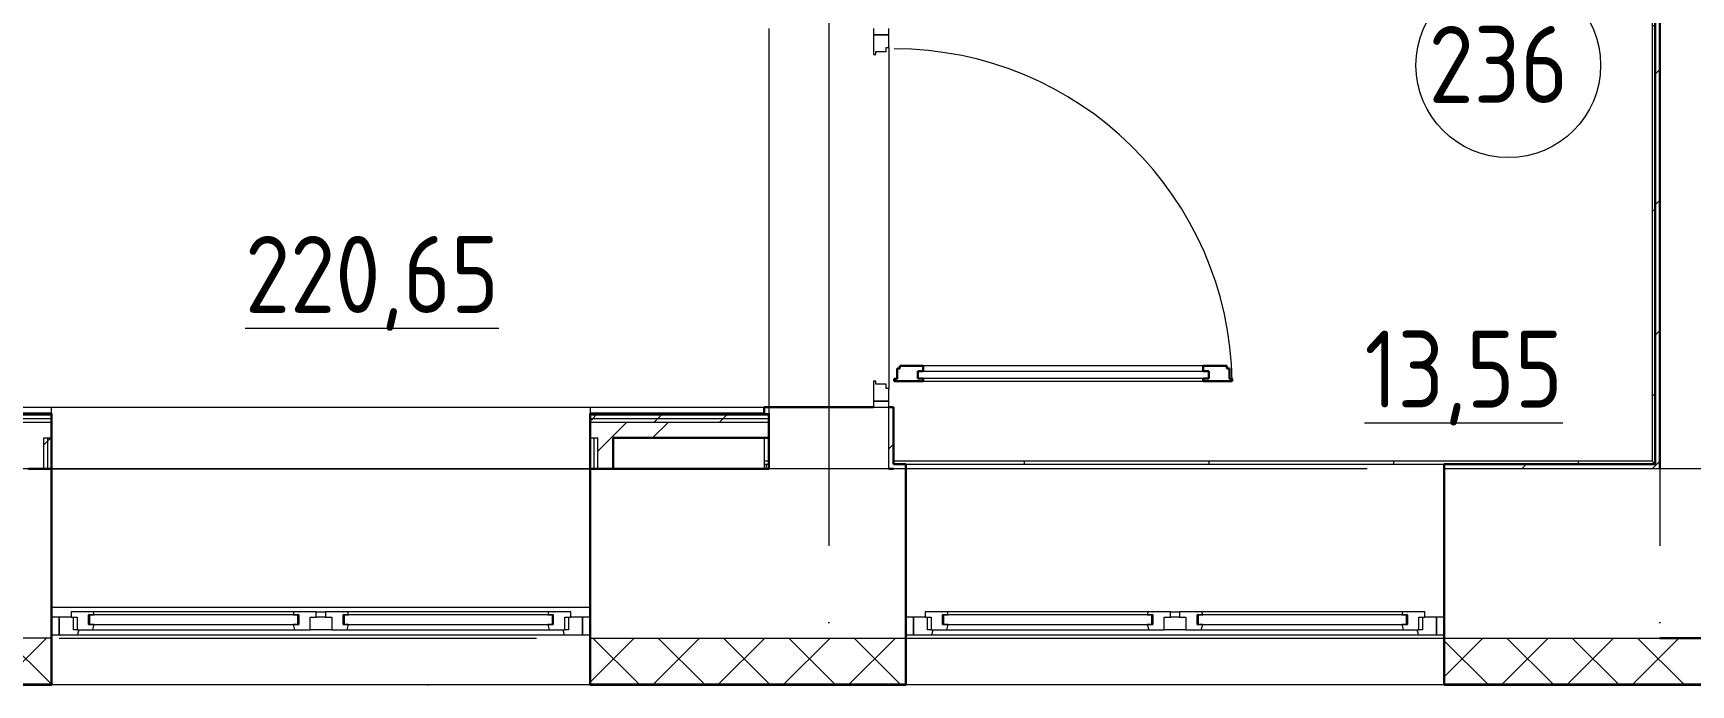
# Model space of a CAD drawing. Header units: millimetres. Extents: x -421858 to 614926, y -468665 to 141641.
# Drawn here: x 155991 to 161377, y 16261 to 18378 of the extents above; entities that cross this region are included whole.
import ezdxf

# ---------------------------------------------------------------- set-up
doc = ezdxf.new("R2010")
doc.units = ezdxf.units.MM
doc.linetypes.add('ADSK_Линия сетки', pattern=[25, 20, -2.5, 0, -2.5])
for name, color, linetype, lineweight in [('_ Окна', 7, 'Continuous', 9), ('Двери', 252, 'Continuous', 9), ('Крыша', 7, 'Continuous', 9), ('Марки помещений', 252, 'Continuous', 20), ('Ограждение', 252, 'Continuous', 9), ('Окна', 252, 'Continuous', 9), ('Оси', 252, 'Continuous', 9), ('Перекрытие', 252, 'Continuous', 18), ('Стены внутренние', 7, 'Continuous', 18), ('Стены наружные', 7, 'Continuous', 18), ('Стены штриховка', 252, 'Continuous', 9)]:
    doc.layers.add(name, color=color, linetype=linetype, lineweight=lineweight)
doc.layers.add('Двери открывание', color=7, linetype='Continuous', lineweight=9, true_color=0xc0c0c0)
doc.styles.add('GOST Common_2', font='', dxfattribs={"width": 0.9, "height": 250})
doc.styles.get('GOST Common_2').set_extended_font_data('GOST type B')
pattern_1 = [(0, (134012, 1602.5), (0, 600), []), (90, (134012, 1602.5), (-600, 4e-14), [])]

# ---------------------------------------------------------------- blocks, each defined once
blk = doc.blocks.new('2 этаж')
at = {"layer": 'Ограждение', "true_color": 0x636466}
h = blk.add_hatch(dxfattribs=at)
h.set_pattern_fill('FP_14', color=251, style=0, pattern_type=2)
h.set_pattern_definition(pattern_1)
h.paths.add_polyline_path([(161261, 16977.7), (161261, 20619.2), (161251, 20619.2), (161251, 16987.7)])
h.paths.add_polyline_path([(161251, 20634.2), (161261, 20634.2), (161261, 21250.2), (161251, 21250.2), (161251, 20640)])
h.paths.add_polyline_path([(161251, 21265.2), (161261, 21265.2), (161261, 21881.3), (161251, 21881.3), (161251, 21500.5)])
h.paths.add_polyline_path([(161251, 21896.3), (161261, 21896.3), (161261, 22452.7), (161251, 22452.7), (161251, 21930.8)])
h = blk.add_hatch(dxfattribs=at)
h.set_pattern_fill('FP_14', color=251, style=0, pattern_type=2)
h.set_pattern_definition(pattern_1)
h.paths.add_polyline_path([(161261, 16977.7), (161251, 16987.7), (158786, 16987.7), (158786, 16977.7), (161102.9, 16977.7)])
at = {"layer": '_ Окна', "color": 251, "lineweight": 18, "true_color": 0x636466}
for p, q in [((156170, 16497.7), (156114, 16497.7)), ((156114, 16497.7), (156114, 16480.7)), ((156171, 16496.7), (156170, 16497.7)), ((156172, 16497.7), (156171, 16496.7)), ((156171, 16456.7), (156171, 16488.7)), ((156171, 16488.7), (156189, 16488.7)), ((156186.6, 16497.7), (156172, 16497.7)), ((156189, 16488.7), (156186.6, 16497.7)), ((156838.4, 16497.7), (156836, 16488.7)), ((156836, 16488.7), (156854, 16488.7)), ((156853, 16497.7), (156838.4, 16497.7)), ((156854, 16496.7), (156853, 16497.7)), ((156855, 16497.7), (156854, 16496.7)), ((156854, 16488.7), (156854, 16456.7)), ((156911, 16497.7), (156855, 16497.7)), ((156911, 16480.7), (156911, 16497.7)), ((156997, 16497.7), (156941, 16497.7)), ((156941, 16497.7), (156941, 16480.7)), ((156998, 16496.7), (156997, 16497.7)), ((156999, 16497.7), (156998, 16496.7)), ((156998, 16456.7), (156998, 16488.7)), ((156998, 16488.7), (157016, 16488.7)), ((157013.6, 16497.7), (156999, 16497.7)), ((157016, 16488.7), (157013.6, 16497.7)), ((157665.4, 16497.7), (157663, 16488.7)), ((157663, 16488.7), (157681, 16488.7)), ((157680, 16497.7), (157665.4, 16497.7)), ((157681, 16496.7), (157680, 16497.7)), ((157682, 16497.7), (157681, 16496.7)), ((157681, 16488.7), (157681, 16456.7)), ((157738, 16497.7), (157682, 16497.7)), ((157738, 16480.7), (157738, 16497.7)), ((158945, 16497.7), (158889, 16497.7)), ((158889, 16497.7), (158889, 16480.7)), ((158946, 16496.7), (158945, 16497.7)), ((158947, 16497.7), (158946, 16496.7)), ((158946, 16456.7), (158946, 16488.7)), ((158946, 16488.7), (158964, 16488.7)), ((158961.6, 16497.7), (158947, 16497.7)), ((158964, 16488.7), (158961.6, 16497.7)), ((159613.4, 16497.7), (159611, 16488.7)), ((159611, 16488.7), (159629, 16488.7)), ((159628, 16497.7), (159613.4, 16497.7)), ((159629, 16496.7), (159628, 16497.7)), ((159630, 16497.7), (159629, 16496.7)), ((159629, 16488.7), (159629, 16456.7)), ((159686, 16497.7), (159630, 16497.7)), ((159686, 16480.7), (159686, 16497.7)), ((159772, 16497.7), (159716, 16497.7)), ((159716, 16497.7), (159716, 16480.7)), ((159773, 16496.7), (159772, 16497.7)), ((159774, 16497.7), (159773, 16496.7)), ((159773, 16456.7), (159773, 16488.7)), ((159773, 16488.7), (159791, 16488.7)), ((159788.6, 16497.7), (159774, 16497.7)), ((159791, 16488.7), (159788.6, 16497.7)), ((160440.4, 16497.7), (160438, 16488.7)), ((160438, 16488.7), (160456, 16488.7)), ((160455, 16497.7), (160440.4, 16497.7)), ((160456, 16496.7), (160455, 16497.7)), ((160457, 16497.7), (160456, 16496.7)), ((160456, 16488.7), (160456, 16456.7)), ((160513, 16497.7), (160457, 16497.7)), ((160513, 16480.7), (160513, 16497.7)), ((156114, 16480.7), (156076, 16480.7)), ((156076, 16480.7), (156076, 16422.7)), ((156114, 16480.7), (156134, 16480.7)), ((156122, 16439.7), (156122, 16480.7)), ((156134, 16439.7), (156122, 16439.7)), ((156134, 16480.7), (156134, 16439.7)), ((156134, 16439.7), (156184.5, 16439.7)), ((156135.5, 16422.7), (156140, 16439.7)), ((156189, 16456.7), (156171, 16456.7)), ((156184.5, 16439.7), (156189, 16456.7)), ((156854, 16456.7), (156836, 16456.7)), ((156836, 16456.7), (156840.6, 16439.7)), ((156840.6, 16439.7), (156891, 16439.7)), ((156891, 16439.7), (156891, 16480.7)), ((156891, 16480.7), (156911, 16480.7)), ((156941, 16480.7), (156961, 16480.7)), ((156961, 16480.7), (156961, 16439.7)), ((156961, 16439.7), (157011.5, 16439.7)), ((157016, 16456.7), (156998, 16456.7)), ((157011.5, 16439.7), (157016, 16456.7)), ((157681, 16456.7), (157663, 16456.7)), ((157663, 16456.7), (157667.6, 16439.7)), ((157667.6, 16439.7), (157718, 16439.7)), ((157712, 16439.7), (157716.6, 16422.7)), ((157718, 16439.7), (157718, 16480.7)), ((157718, 16480.7), (157738, 16480.7)), ((157730, 16439.7), (157718, 16439.7)), ((157730, 16480.7), (157730, 16439.7)), ((157776, 16480.7), (157738, 16480.7)), ((157776, 16422.7), (157776, 16480.7)), ((158889, 16480.7), (158851, 16480.7)), ((158851, 16480.7), (158851, 16422.7)), ((158889, 16480.7), (158909, 16480.7)), ((158897, 16439.7), (158897, 16480.7)), ((158909, 16439.7), (158897, 16439.7)), ((158909, 16480.7), (158909, 16439.7)), ((158909, 16439.7), (158959.5, 16439.7)), ((158910.5, 16422.7), (158915, 16439.7)), ((158964, 16456.7), (158946, 16456.7)), ((158959.5, 16439.7), (158964, 16456.7)), ((159629, 16456.7), (159611, 16456.7)), ((159611, 16456.7), (159615.6, 16439.7)), ((159615.6, 16439.7), (159666, 16439.7)), ((159666, 16439.7), (159666, 16480.7)), ((159666, 16480.7), (159686, 16480.7)), ((159716, 16480.7), (159736, 16480.7)), ((159736, 16480.7), (159736, 16439.7)), ((159736, 16439.7), (159786.5, 16439.7)), ((159791, 16456.7), (159773, 16456.7)), ((159786.5, 16439.7), (159791, 16456.7)), ((160456, 16456.7), (160438, 16456.7)), ((160438, 16456.7), (160442.6, 16439.7)), ((160442.6, 16439.7), (160493, 16439.7)), ((160487, 16439.7), (160491.6, 16422.7)), ((160493, 16439.7), (160493, 16480.7)), ((160493, 16480.7), (160513, 16480.7)), ((160505, 16439.7), (160493, 16439.7)), ((160505, 16480.7), (160505, 16439.7)), ((160551, 16480.7), (160513, 16480.7)), ((160551, 16422.7), (160551, 16480.7)), ((156076, 16422.7), (156135.5, 16422.7)), ((157716.6, 16422.7), (157776, 16422.7)), ((158851, 16422.7), (158910.5, 16422.7)), ((160491.6, 16422.7), (160551, 16422.7))]:
    blk.add_line(p, q, dxfattribs=at)
at = {"layer": '_ Окна', "color": 251, "true_color": 0x636466}
for p, q in [((156174, 16488.7), (156171, 16488.7)), ((156171, 16488.7), (156171, 16456.7)), ((156851, 16488.7), (156174, 16488.7)), ((156174, 16488.7), (156174, 16456.7)), ((156174, 16456.7), (156174, 16488.7)), ((156851, 16456.7), (156851, 16488.7)), ((156851, 16488.7), (156851, 16456.7)), ((156854, 16488.7), (156851, 16488.7)), ((156854, 16456.7), (156854, 16488.7)), ((157001, 16488.7), (156998, 16488.7)), ((156998, 16488.7), (156998, 16456.7)), ((157678, 16488.7), (157001, 16488.7)), ((157001, 16488.7), (157001, 16456.7)), ((157001, 16456.7), (157001, 16488.7)), ((157678, 16456.7), (157678, 16488.7)), ((157678, 16488.7), (157678, 16456.7)), ((157681, 16488.7), (157678, 16488.7)), ((157681, 16456.7), (157681, 16488.7)), ((158949, 16488.7), (158946, 16488.7)), ((158946, 16488.7), (158946, 16456.7)), ((159626, 16488.7), (158949, 16488.7)), ((158949, 16488.7), (158949, 16456.7)), ((158949, 16456.7), (158949, 16488.7)), ((159626, 16456.7), (159626, 16488.7)), ((159626, 16488.7), (159626, 16456.7)), ((159629, 16488.7), (159626, 16488.7)), ((159629, 16456.7), (159629, 16488.7)), ((159776, 16488.7), (159773, 16488.7)), ((159773, 16488.7), (159773, 16456.7)), ((160453, 16488.7), (159776, 16488.7)), ((159776, 16488.7), (159776, 16456.7)), ((159776, 16456.7), (159776, 16488.7)), ((160453, 16456.7), (160453, 16488.7)), ((160453, 16488.7), (160453, 16456.7)), ((160456, 16488.7), (160453, 16488.7)), ((160456, 16456.7), (160456, 16488.7)), ((156076, 16480.7), (156051, 16480.7)), ((156076, 16422.7), (156076, 16480.7)), ((156171, 16456.7), (156174, 16456.7)), ((156174, 16456.7), (156851, 16456.7)), ((156851, 16456.7), (156854, 16456.7)), ((156998, 16456.7), (157001, 16456.7)), ((157001, 16456.7), (157678, 16456.7)), ((157678, 16456.7), (157681, 16456.7)), ((157801, 16480.7), (157776, 16480.7)), ((157776, 16480.7), (157776, 16422.7)), ((158851, 16480.7), (158826, 16480.7)), ((158851, 16422.7), (158851, 16480.7)), ((158946, 16456.7), (158949, 16456.7)), ((158949, 16456.7), (159626, 16456.7)), ((159626, 16456.7), (159629, 16456.7)), ((159773, 16456.7), (159776, 16456.7)), ((159776, 16456.7), (160453, 16456.7)), ((160453, 16456.7), (160456, 16456.7)), ((160576, 16480.7), (160551, 16480.7)), ((160551, 16480.7), (160551, 16422.7)), ((156051, 16422.7), (156076, 16422.7)), ((157776, 16422.7), (157801, 16422.7)), ((158826, 16422.7), (158851, 16422.7)), ((160551, 16422.7), (160576, 16422.7))]:
    blk.add_line(p, q, dxfattribs=at)
at = {"layer": 'Двери', "color": 251, "true_color": 0x636466}
for p, q in [((158721, 18392.7), (158721, 18372.7)), ((158721, 18372.7), (158771, 18372.7)), ((158771, 18372.7), (158721, 18372.7)), ((158721, 18372.7), (158721, 18308.7)), ((158771, 18372.7), (158771, 18392.7)), ((158771, 18331.7), (158771, 18372.7)), ((158729, 18308.7), (158729, 18317.7)), ((158729, 18317.7), (158763, 18317.7)), ((158763, 18317.7), (158763, 18331.7)), ((158763, 18331.7), (158771, 18331.7)), ((158721, 18308.7), (158729, 18308.7)), ((159793, 17296.7), (158883, 17296.7)), ((158729, 17246.7), (158721, 17246.7)), ((158721, 17246.7), (158721, 17182.7)), ((158729, 17237.7), (158729, 17246.7)), ((158763, 17237.7), (158729, 17237.7)), ((158763, 17223.7), (158763, 17237.7)), ((158865, 17279.7), (159811, 17279.7)), ((158865, 17255.7), (158865, 17279.7)), ((159811, 17255.7), (158865, 17255.7)), ((158883, 17246.7), (159793, 17246.7)), ((159811, 17279.7), (159811, 17255.7)), ((158771, 17182.7), (158721, 17182.7)), ((158721, 17182.7), (158721, 17162.7)), ((158721, 17182.7), (158771, 17182.7)), ((158771, 17223.7), (158763, 17223.7)), ((158771, 17182.7), (158771, 17223.7)), ((158771, 17162.7), (158771, 17182.7)), ((158721, 17162.7), (158771, 17162.7))]:
    blk.add_line(p, q, dxfattribs=at)
at = {"layer": 'Двери', "color": 251, "lineweight": 30, "true_color": 0x636466}
for p, q in [((158883, 17296.7), (158807, 17296.7)), ((158807, 17296.7), (158807, 17288.7)), ((158883, 17296.7), (158883, 17279.7)), ((159869, 17296.7), (159793, 17296.7)), ((159793, 17296.7), (159793, 17279.7)), ((159869, 17288.7), (159869, 17296.7)), ((158798, 17254.7), (158789, 17254.7)), ((158789, 17254.7), (158789, 17246.7)), ((158789, 17246.7), (158883, 17246.7)), ((158798, 17288.7), (158798, 17254.7)), ((158807, 17288.7), (158798, 17288.7)), ((158883, 17279.7), (158865, 17279.7)), ((158865, 17279.7), (158865, 17255.7)), ((158865, 17255.7), (158883, 17255.7)), ((158883, 17255.7), (158883, 17246.7)), ((159793, 17279.7), (159811, 17279.7)), ((159793, 17255.7), (159793, 17246.7)), ((159811, 17255.7), (159793, 17255.7)), ((159793, 17246.7), (159887, 17246.7)), ((159811, 17279.7), (159811, 17255.7)), ((159878, 17288.7), (159869, 17288.7)), ((159878, 17254.7), (159878, 17288.7)), ((159887, 17254.7), (159878, 17254.7)), ((159887, 17246.7), (159887, 17254.7))]:
    blk.add_line(p, q, dxfattribs=at)
at = {"layer": 'Двери открывание', "color": 251, "true_color": 0x636466}
blk.add_arc((158789, 17228.7), 1098, 0.9393, 90, dxfattribs=at)
at = {"layer": 'Крыша', "color": 251, "true_color": 0x636466}
blk.add_line((157478, 16260.7), (157478, 16260.7), dxfattribs=at)
at = {"layer": 'Марки помещений', "color": 251, "true_color": 0x636466}
blk.add_circle((160783.9, 18273.4), 300, dxfattribs=at)
at = {"layer": 'Ограждение', "color": 251, "true_color": 0x636466}
for p, q in [((161251, 20619.4), (161251, 16987.7)), ((153241, 17162.7), (158366, 17162.7)), ((156051, 17142.7), (156051, 17162.7)), ((156051, 17162.7), (157801, 17162.7)), ((157801, 17162.7), (157801, 17142.7)), ((158366, 17062.7), (158366, 16962.7)), ((158381, 16987.7), (158366, 16987.7)), ((158373.5, 16977.7), (158381, 16977.7)), ((161251, 16987.7), (158786, 16987.7)), ((161261, 16977.7), (161251, 16987.7)), ((161251, 16987.7), (161261, 16977.7)), ((156051, 16962.7), (157801, 16962.7)), ((156051, 16512.7), (157801, 16512.7))]:
    blk.add_line(p, q, dxfattribs=at)
at = {"layer": 'Окна', "color": 251, "true_color": 0x636466}
for p, q in [((156172, 16497.7), (156170, 16497.7)), ((156838.4, 16497.7), (156186.6, 16497.7)), ((156855, 16497.7), (156853, 16497.7)), ((156911, 16497.7), (156941, 16497.7)), ((156999, 16497.7), (156997, 16497.7)), ((157665.4, 16497.7), (157013.6, 16497.7)), ((157682, 16497.7), (157680, 16497.7)), ((158947, 16497.7), (158945, 16497.7)), ((159613.4, 16497.7), (158961.6, 16497.7)), ((159630, 16497.7), (159628, 16497.7)), ((159686, 16497.7), (159716, 16497.7)), ((159774, 16497.7), (159772, 16497.7)), ((160440.4, 16497.7), (159788.6, 16497.7)), ((160457, 16497.7), (160455, 16497.7)), ((156184.5, 16439.7), (156840.6, 16439.7)), ((156961, 16439.7), (156891, 16439.7)), ((156941, 16480.7), (156911, 16480.7)), ((157011.5, 16439.7), (157667.6, 16439.7)), ((158959.5, 16439.7), (159615.6, 16439.7)), ((159736, 16439.7), (159666, 16439.7)), ((159716, 16480.7), (159686, 16480.7)), ((159786.5, 16439.7), (160442.6, 16439.7)), ((156135.5, 16422.7), (157716.6, 16422.7)), ((158910.5, 16422.7), (160491.6, 16422.7))]:
    blk.add_line(p, q, dxfattribs=at)
at = {"layer": 'Оси', "color": 251, "linetype": 'ADSK_Линия сетки', "ltscale": 100, "true_color": 0x636466}
for p, q in [((158576, 33713.4), (158576, 16058.5)), ((161276, 33713.4), (161276, 16058.5)), ((165326, 16962.7), (93603.7, 16962.7))]:
    blk.add_line(p, q, dxfattribs=at)
at = {"layer": 'Перекрытие', "color": 251, "ltscale": 100, "true_color": 0x636466}
blk.add_line((157276, 16258.2), (157276, 16260.7), dxfattribs=at)
at = {"layer": 'Стены внутренние', "color": 251, "lineweight": 30, "true_color": 0x636466}
for p, q in [((161276, 16962.7), (161276, 22467.7)), ((158381, 17162.7), (158721, 17162.7)), ((158381, 16962.7), (158381, 17062.7)), ((156051, 16962.7), (156051, 16260.7)), ((157801, 16962.7), (157801, 16260.7)), ((157876, 16962.7), (158381, 16962.7)), ((158771, 16962.7), (158786, 16962.7)), ((158826, 16962.7), (158826, 16260.7)), ((160576, 16962.7), (160576, 16260.7)), ((161276, 16412.7), (161826, 16412.7)), ((154991, 16260.7), (156051, 16260.7)), ((157801, 16260.7), (158826, 16260.7)), ((161978, 16260.7), (160576, 16260.7))]:
    blk.add_line(p, q, dxfattribs=at)
at = {"layer": 'Стены внутренние', "color": 251, "true_color": 0x636466}
for p, q in [((158381, 18392.7), (158381, 17142.7)), ((158771, 18331.7), (158771, 17223.7)), ((158771, 16962.7), (158771, 17162.7)), ((158826, 16962.7), (158786, 16962.7)), ((161276, 16962.7), (160576, 16962.7)), ((156051, 16412.7), (149386, 16412.7)), ((156076, 16412.7), (157626, 16412.7)), ((157801, 16412.7), (161276, 16412.7)), ((157801, 16260.7), (156051, 16260.7)), ((160576, 16260.7), (158826, 16260.7))]:
    blk.add_line(p, q, dxfattribs=at)
at = {"layer": 'Стены внутренние', "color": 251, "linetype": 'Continuous', "lineweight": 9, "true_color": 0x636466}
for p, q in [((155884.7, 16262.7), (156034.7, 16412.7)), ((156049, 16264.3), (155900.6, 16412.7)), ((157803, 16271.8), (157943.9, 16412.7)), ((157959.7, 16262.7), (157809.7, 16412.7)), ((158006.1, 16262.7), (158156.1, 16412.7)), ((158171.9, 16262.7), (158021.9, 16412.7)), ((158218.2, 16262.7), (158368.2, 16412.7)), ((158384, 16262.7), (158234, 16412.7)), ((158430.3, 16262.7), (158580.3, 16412.7)), ((158596.1, 16262.7), (158446.1, 16412.7)), ((158642.5, 16262.7), (158792.5, 16412.7)), ((158808.3, 16262.7), (158658.3, 16412.7)), ((160717.5, 16262.7), (160576, 16404.2)), ((160578, 16289.1), (160701.6, 16412.7)), ((160763.8, 16262.7), (160913.8, 16412.7)), ((160929.6, 16262.7), (160779.6, 16412.7)), ((160975.9, 16262.7), (161125.9, 16412.7)), ((161141.7, 16262.7), (160991.7, 16412.7)), ((161188, 16262.7), (161338, 16412.7)), ((161353.9, 16262.7), (161203.9, 16412.7)), ((157801, 16334.5), (157803, 16334.5)), ((155998.7, 16260.7), (155997.5, 16262.7)), ((161068.8, 16262.7), (161067.7, 16260.7)), ((161278, 16260.7), (161276.8, 16262.7))]:
    blk.add_line(p, q, dxfattribs=at)
at = {"layer": 'Стены наружные', "color": 251, "lineweight": 30, "true_color": 0x636466}
for p, q in [((161261, 16977.7), (161261, 22452.7)), ((156051, 17142.7), (154991, 17142.7)), ((156051, 17142.7), (156051, 16962.7)), ((158366, 17142.7), (157801, 17142.7)), ((157801, 16962.7), (157801, 17142.7)), ((158366, 17162.7), (158366, 17142.7)), ((158366, 17162.7), (158381, 17162.7)), ((158381, 17062.7), (158381, 17142.7)), ((158786, 17162.7), (158771, 17162.7)), ((158786, 16977.7), (158786, 17162.7)), ((157876, 17062.7), (158381, 17062.7)), ((157876, 17062.7), (157876, 16962.7)), ((158786, 16977.7), (158826, 16977.7)), ((158826, 16977.7), (158826, 16962.7)), ((161261, 16977.7), (160576, 16977.7)), ((160576, 16977.7), (160576, 16962.7)), ((155976, 16962.7), (156051, 16962.7)), ((157801, 16962.7), (157876, 16962.7))]:
    blk.add_line(p, q, dxfattribs=at)
at = {"layer": 'Стены наружные', "color": 251, "linetype": 'Continuous', "lineweight": 9, "true_color": 0x636466}
for p, q in [((161261, 18244.9), (161276, 18259.9)), ((161261, 17820.6), (161276, 17835.6)), ((161261, 17396.4), (161276, 17411.4)), ((157807.9, 17125.2), (157820.4, 17137.7)), ((158020, 17125.2), (158032.5, 17137.7)), ((158032.5, 17137.7), (158037.5, 17142.7)), ((158232.2, 17125.2), (158244.7, 17137.7)), ((157801, 17118.4), (157807.9, 17125.2)), ((157868.8, 17062.7), (157918.8, 17112.7)), ((158003.7, 17062.7), (158053.7, 17112.7)), ((158007.5, 17112.7), (158020, 17125.2)), ((158219.7, 17112.7), (158232.2, 17125.2)), ((156026, 17040.4), (156038.5, 17052.9)), ((156038.5, 17052.9), (156048.3, 17062.7)), ((157826, 17020), (157868.8, 17062.7)), ((158771, 17027.7), (158786, 17042.7)), ((160827.4, 16962.7), (160842.4, 16977.7)), ((161251.6, 16962.7), (161266.6, 16977.7)), ((161266.6, 16977.7), (161276, 16987.1))]:
    blk.add_line(p, q, dxfattribs=at)
at = {"layer": 'Стены наружные', "color": 251, "true_color": 0x636466}
for p, q in [((158366, 16977.7), (158373.5, 16977.7)), ((158373.5, 16962.7), (158373.5, 16977.7)), ((158826, 16977.7), (160576, 16977.7))]:
    blk.add_line(p, q, dxfattribs=at)
at = {"layer": 'Стены штриховка', "color": 251, "true_color": 0x636466}
for p, q in [((154991, 17137.7), (156051, 17137.7)), ((156051, 17137.7), (154991, 17137.7)), ((157801, 17137.7), (158381, 17137.7)), ((158381, 17137.7), (157801, 17137.7)), ((158366, 17142.7), (158381, 17142.7)), ((156051, 17125.2), (154991, 17125.2)), ((156051, 17112.7), (154991, 17112.7)), ((158381, 17125.2), (157801, 17125.2)), ((158381, 17112.7), (157801, 17112.7)), ((156026, 16962.7), (156026, 17062.7)), ((156026, 17062.7), (156051, 17062.7)), ((156038.5, 16962.7), (156038.5, 17062.7)), ((157801, 17062.7), (157826, 17062.7)), ((157813.5, 16962.7), (157813.5, 17062.7)), ((157826, 16962.7), (157826, 17062.7)), ((156051, 16336.7), (156049, 16336.7)), ((156049, 16336.7), (156049, 16262.7)), ((157803, 16336.7), (157801, 16336.7)), ((157803, 16262.7), (157803, 16336.7)), ((158826, 16336.7), (158824, 16336.7)), ((158824, 16336.7), (158824, 16262.7)), ((160578, 16336.7), (160576, 16336.7)), ((160578, 16262.7), (160578, 16336.7)), ((156049, 16262.7), (154993, 16262.7)), ((158824, 16262.7), (157803, 16262.7)), ((161978, 16262.7), (160578, 16262.7))]:
    blk.add_line(p, q, dxfattribs=at)
at = {"layer": 'Марки помещений', "color": 251, "true_color": 0x636466, "style": 'GOST Common_2', "width": 0.9}
for s, p in [('236', (160525.1, 18151.1)), ('%%U220,65', (156679.4, 17469)), ('%%U13,55', (160316.8, 17161.4))]:
    blk.add_text(s, height=250, dxfattribs=at).set_placement(p)

msp = doc.modelspace()

# ---------------------------------------------------------------- block references
msp.add_blockref('2 этаж', (0, 0))

doc.saveas('drawing.dxf')
